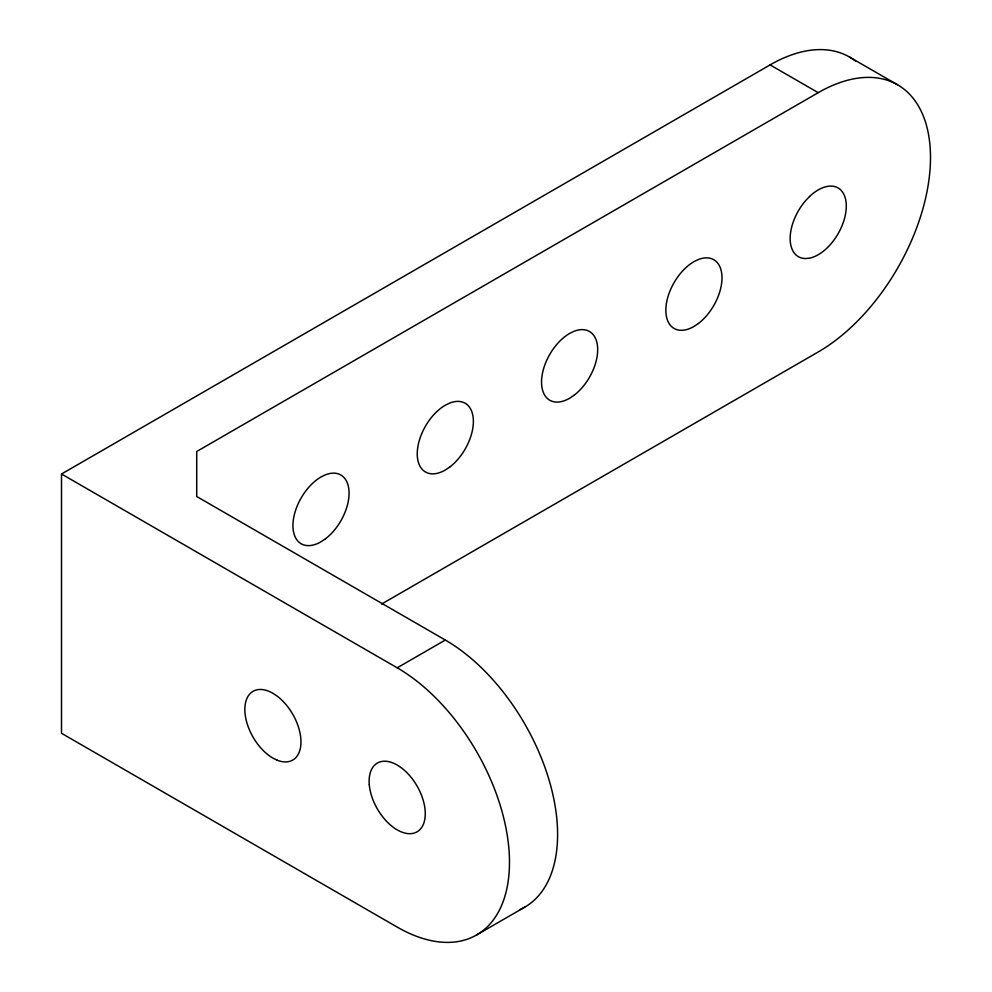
<?xml version="1.0" encoding="UTF-8"?>
<svg xmlns="http://www.w3.org/2000/svg" width="992" height="992" viewBox="0 0 992 992"><rect width="100%" height="100%" fill="white"/><g stroke="black" fill="none" stroke-linecap="round" stroke-linejoin="round"><path stroke-width="1.49" d="M61.504 474.002L397.209 667.814A158.782 91.673 60 0 1 509.479 862.284A158.782 91.673 60 0 1 397.209 927.098L61.504 733.286L61.504 474.002L770.102 64.902A158.782 91.673 -60 0 1 855.476 61.058M381.548 604.078L818.226 351.962A158.782 91.673 -60 0 0 930.496 157.505A158.782 91.673 -60 0 0 818.226 92.678L196.714 451.496L196.714 496.508L445.321 640.038A158.782 91.673 60 0 1 550.349 784.486A158.782 91.673 60 0 1 519.572 909.788M397.209 667.814L445.321 640.038M476.594 934.96L524.706 907.184M849.487 57.04L897.611 84.816M770.102 64.902L818.226 92.678M809.546 196.503L805.479 200.806A39.692 22.915 -60 0 0 790.153 238.526A39.692 22.915 -60 0 0 805.479 258.552L809.546 258.156A39.692 22.915 -60 0 0 846.288 206.113A39.692 22.915 -60 0 0 809.546 196.503M325.401 538.854L321.011 541.793A39.692 22.915 -60 0 1 292.938 525.586A39.692 22.915 -60 0 1 321.011 476.978L325.401 474.833A39.692 22.915 -60 0 1 349.072 493.173A39.692 22.915 -60 0 1 325.401 538.854M449.698 467.096L445.309 470.034A39.692 22.915 -60 0 1 417.248 453.828A39.692 22.915 -60 0 1 445.309 405.207L449.698 403.074A39.692 22.915 -60 0 1 473.382 421.414A39.692 22.915 -60 0 1 449.698 467.096M574.008 395.324L569.619 398.263A39.692 22.915 -60 0 1 541.545 382.056A39.692 22.915 -60 0 1 569.619 333.436L574.008 331.303A39.692 22.915 -60 0 1 597.68 349.643A39.692 22.915 -60 0 1 574.008 395.324M698.306 323.566L693.916 326.492A39.692 22.915 -60 0 1 665.855 310.298A39.692 22.915 -60 0 1 693.916 261.677L698.306 259.544A39.692 22.915 -60 0 1 721.99 277.884A39.692 22.915 -60 0 1 698.306 323.566M277.289 760.244L272.899 758.099A39.692 22.915 60 0 1 244.838 709.491A39.692 22.915 60 0 1 272.899 693.284L277.289 696.223A39.692 22.915 60 0 1 300.973 741.904A39.692 22.915 60 0 1 277.289 760.244M369.284 784.734A39.692 22.915 60 0 0 413.701 833.206A39.692 22.915 60 0 0 408.617 774.442A39.692 22.915 60 0 0 369.284 784.734"/></g></svg>
